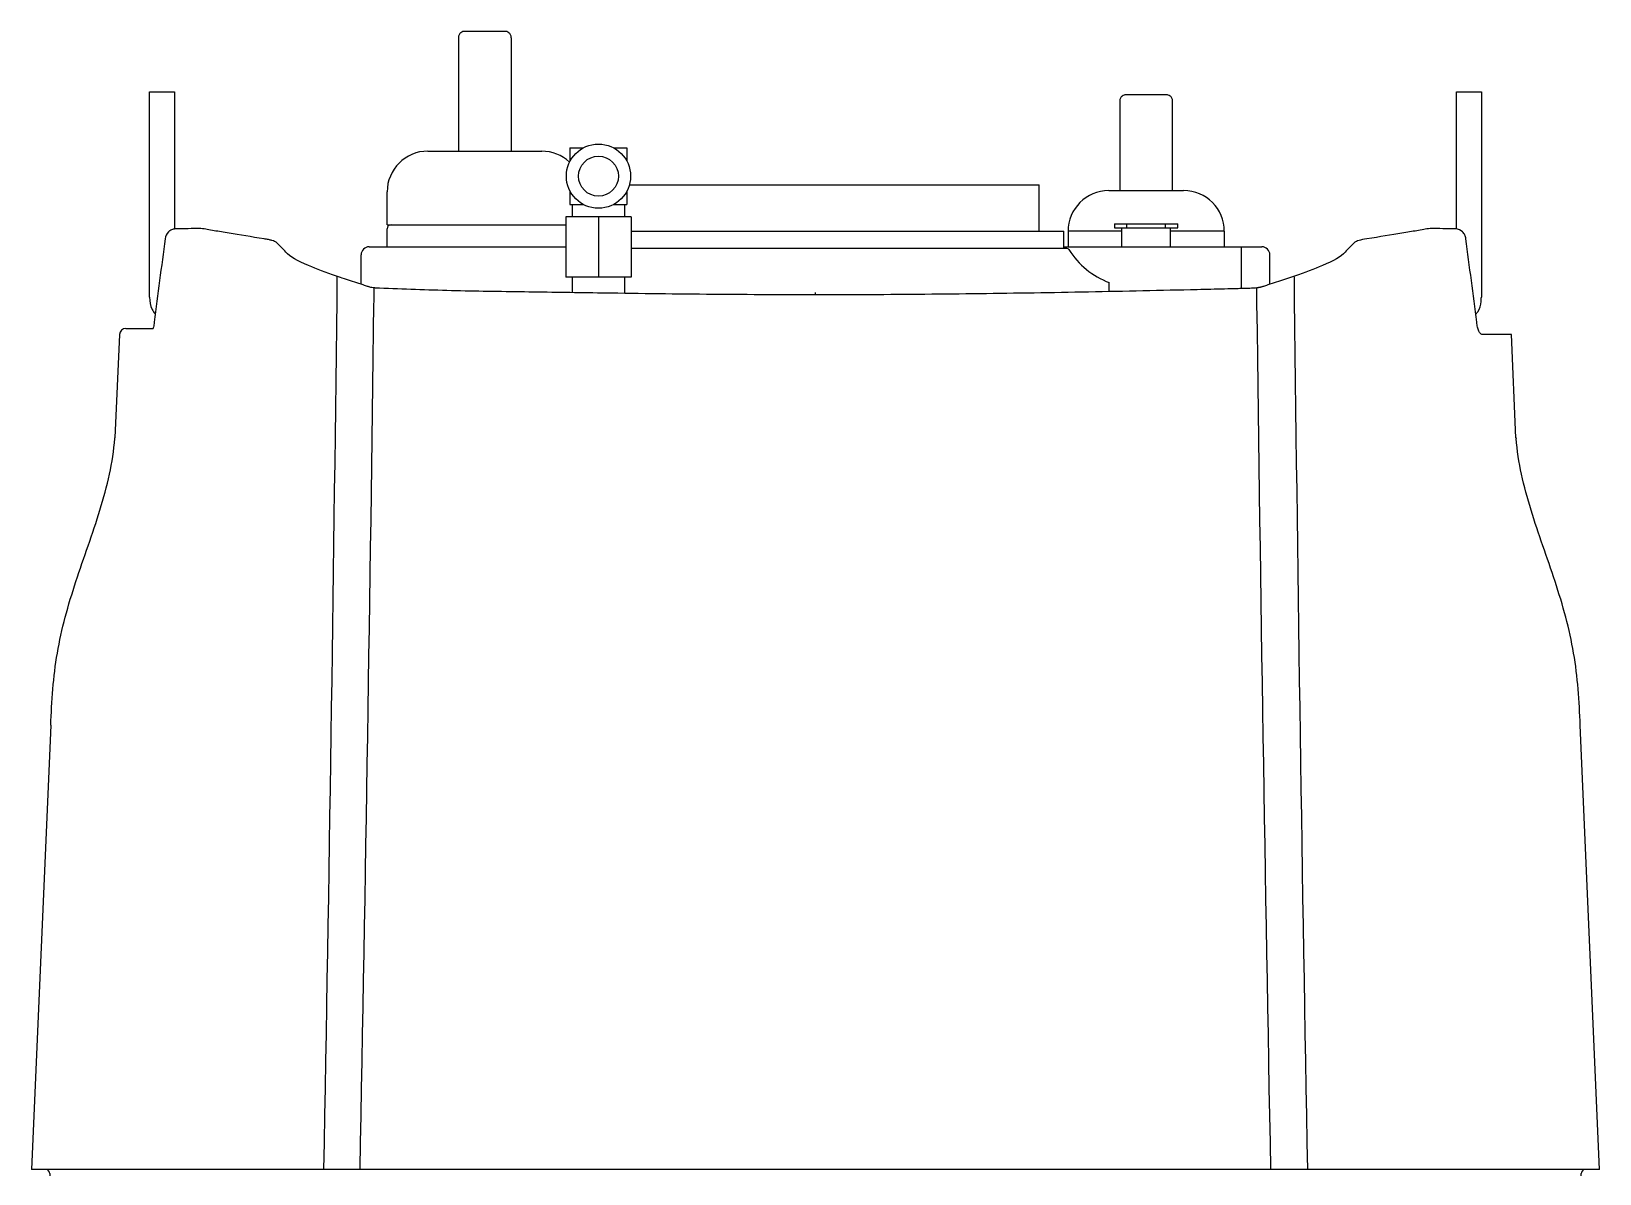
# Model space of a CAD drawing. Extents: x 5 to 346, y -5 to 215.
# Drawn here: x 229.64 to 237.22, y 186.44 to 191.97 of the extents above; entities that cross this region are included whole.
import ezdxf
from ezdxf.enums import TextEntityAlignment as Align

# ---------------------------------------------------------------- set-up
doc = ezdxf.new("R2010")
doc.units = 0
doc.header["$LTSCALE"] = 0.5
doc.header["$MEASUREMENT"] = 0
doc.layers.add('OBJECT', color=7, linetype='CONTINUOUS')
doc.layers.add('RISER', color=7, linetype='CONTINUOUS')
doc.styles.add('ARIAL', font='arial.ttf')

# ---------------------------------------------------------------- blocks, each defined once
blk = doc.blocks.new('ColorSource spot VXT-19 (top)')
at = {"layer": 'RISER'}
for p, q in [((-1.7155, 12.6765), (-1.7155, 12.1281)), ((-1.4891, 12.7078), (-1.6859, 12.7078)), ((-1.4595, 12.6765), (-1.4595, 12.1281)), ((-3.2092, 11.4216), (-3.2092, 12.415)), ((-3.2092, 12.415), (-3.0896, 12.415)), ((-3.0896, 12.415), (-3.0896, 11.7508)), ((1.7109, 12.401), (1.5141, 12.401)), ((3.1146, 11.7514), (3.1146, 12.415)), ((3.1146, 12.415), (3.2342, 12.415)), ((3.2342, 12.415), (3.2342, 11.4216)), ((-1.1753, 12.145), (-1.1753, 12.0793)), ((-1.1753, 12.145), (-1.1096, 12.145)), ((-0.9654, 12.145), (-0.8997, 12.145)), ((-0.8997, 12.145), (-0.8997, 12.0793)), ((-1.8631, 12.1281), (-1.3119, 12.1281)), ((-2.0599, 11.7718), (-2.0599, 11.9312)), ((-1.1753, 11.9352), (-1.1753, 11.8694)), ((-0.8997, 11.9352), (-0.8997, 11.8694)), ((-0.8879, 11.9647), (1.0952, 11.9647)), ((1.0952, 11.7403), (1.0952, 11.9647)), ((1.4314, 11.9371), (1.7936, 11.9371)), ((-1.1753, 11.8694), (-1.1096, 11.8694)), ((-1.1655, 11.8694), (-1.1655, 11.8104)), ((-0.9654, 11.8694), (-0.8997, 11.8694)), ((-0.9095, 11.8104), (-0.9095, 11.8694)), ((-2.0599, 11.7718), (-1.195, 11.7718)), ((-1.195, 11.8104), (-1.195, 11.519)), ((-0.88, 11.8104), (-1.195, 11.8104)), ((-1.0375, 11.8104), (-1.0375, 11.519)), ((-0.88, 11.8104), (-0.88, 11.519)), ((1.459, 11.7763), (1.459, 11.7566)), ((1.459, 11.7763), (1.766, 11.7763)), ((1.5183, 11.7566), (1.5183, 11.7763)), ((1.7067, 11.7566), (1.7067, 11.7763)), ((1.766, 11.7566), (1.766, 11.7763)), ((-3.0855, 11.7517), (-3.087, 11.7516)), ((-2.9607, 11.7542), (-2.9619, 11.7542)), ((-2.0599, 11.6655), (-2.0599, 11.7521)), ((-0.88, 11.7403), (1.2133, 11.7403)), ((1.2133, 11.6573), (1.2133, 11.7403)), ((1.2345, 11.7403), (1.2345, 11.6655)), ((1.4944, 11.7403), (1.2345, 11.7403)), ((1.459, 11.7566), (1.766, 11.7566)), ((1.4944, 11.6655), (1.4944, 11.7566)), ((1.7306, 11.6655), (1.7306, 11.7566)), ((1.9905, 11.7403), (1.7306, 11.7403)), ((1.9905, 11.7403), (1.9905, 11.6655)), ((2.9857, 11.7542), (2.9869, 11.7542)), ((-2.1859, 11.484), (-2.1859, 11.6261)), ((-2.1466, 11.6655), (-1.195, 11.6655)), ((1.229, 11.6573), (-0.88, 11.6573)), ((1.2133, 11.6655), (2.1716, 11.6655)), ((2.0731, 11.4631), (2.0731, 11.6655)), ((2.2109, 11.484), (2.2109, 11.6261)), ((-0.88, 11.519), (-1.195, 11.519)), ((-1.1655, 11.519), (-1.1655, 11.4434)), ((-0.9095, 11.4398), (-0.9095, 11.519)), ((1.4338, 11.4529), (1.4338, 11.4922)), ((0.0125, 11.4327), (0.0125, 11.445)), ((-3.3549, 11.2413), (-3.3767, 10.7411)), ((-3.3249, 11.27), (-3.1927, 11.27)), ((3.3799, 11.2413), (3.2372, 11.2413)), ((3.4017, 10.7411), (3.3799, 11.2413)), ((-3.6875, 9.35), (-3.7814, 7.2)), ((3.8064, 7.2), (3.7125, 9.35)), ((3.8064, 7.2), (-3.7814, 7.2)), ((-3.6917, 7.1803), (-3.6915, 7.17)), ((3.7165, 7.17), (3.7167, 7.1803))]:
    blk.add_line(p, q, dxfattribs=at)
for radius in [0.1555, 0.0965]:
    blk.add_circle((-1.0375, 12.0072), radius, dxfattribs=at)
for centre, radius, start, end in [((-1.8631, 11.9312), 0.1969, 90, 180), ((-1.3119, 11.9312), 0.1969, 46.92395, 90), ((1.4314, 11.7403), 0.1969, 90, 180), ((1.7936, 11.7403), 0.1969, 0, 90), ((-2.0403, 11.7521), 0.0197, 90, 180), ((-2.1466, 11.6261), 0.0394, 90, 180), ((1.229, 11.6455), 0.0118, 32.0214, 90), ((1.5728, 11.8605), 0.3937, 212.0214, 249.31159), ((2.1716, 11.6261), 0.0394, 0, 90), ((-3.3249, 11.24), 0.03, 90, 177.5), ((-3.4517, 10.7443), 0.075, 354.92336, 357.5), ((3.4767, 10.7443), 0.075, 182.5, 185.07664), ((-3.7117, 7.18), 0.02, 1, 90), ((3.7367, 7.18), 0.02, 90, 179)]:
    blk.add_arc(centre, radius, start, end, dxfattribs=at)
for centre, major_axis, start_param, end_param in [((-14.8877, -5.4714), (57.1032, 5.0924), 1.3347, 1.336934), ((14.9127, -5.4714), (57.1032, -5.0924), 1.804659, 1.806893)]:
    blk.add_ellipse(centre, major_axis=major_axis, ratio=0.288809, start_param=start_param, end_param=end_param, dxfattribs=at)
for points, knots in [([(-1.6859, 12.7078), (-1.6887, 12.7076), (-1.6945, 12.7071), (-1.7025, 12.7028), (-1.7084, 12.6971), (-1.7122, 12.6912), (-1.7149, 12.6842), (-1.7153, 12.6791), (-1.7155, 12.6765)], [0, 0, 0, 0, 0.2064536, 0.4421873, 0.572677, 0.7105449, 0.8539408, 1, 1, 1, 1]), ([(-1.4595, 12.6765), (-1.4597, 12.6791), (-1.4601, 12.6842), (-1.4628, 12.6912), (-1.4666, 12.6971), (-1.4725, 12.7028), (-1.4805, 12.7071), (-1.4863, 12.7076), (-1.4891, 12.7078)], [0, 0, 0, 0, 0.146059, 0.289455, 0.427323, 0.557813, 0.793546, 1, 1, 1, 1]), ([(1.5141, 12.401), (1.5113, 12.4008), (1.5052, 12.4003), (1.4974, 12.3962), (1.4916, 12.3907), (1.4877, 12.3851), (1.4851, 12.3784), (1.4847, 12.3734), (1.4845, 12.371)], [0, 0, 0, 0, 0.190821, 0.421957, 0.554349, 0.696575, 0.8463, 1, 1, 1, 1]), ([(1.4845, 12.371), (1.4845, 12.3688), (1.4845, 12.3643), (1.4845, 12.3433), (1.4845, 12.3112), (1.4845, 12.2661), (1.4845, 12.2069), (1.4845, 12.1323), (1.4845, 12.0406), (1.4845, 11.9735), (1.4845, 11.9371)], [0, 0, 0, 0, 0.090859, 0.186378, 0.288154, 0.398144, 0.519323, 0.655898, 0.813742, 1, 1, 1, 1]), ([(1.7405, 12.371), (1.7403, 12.3734), (1.7399, 12.3784), (1.7373, 12.3851), (1.7334, 12.3907), (1.7276, 12.3962), (1.7198, 12.4003), (1.7137, 12.4008), (1.7109, 12.401)], [0, 0, 0, 0, 0.1537, 0.303425, 0.445651, 0.578043, 0.809179, 1, 1, 1, 1]), ([(1.7405, 11.9371), (1.7405, 11.9735), (1.7405, 12.0406), (1.7405, 12.1323), (1.7405, 12.2069), (1.7405, 12.2661), (1.7405, 12.3112), (1.7405, 12.3433), (1.7405, 12.3643), (1.7405, 12.3688), (1.7405, 12.371)], [0, 0, 0, 0, 0.1862584, 0.3441017, 0.4806769, 0.6018563, 0.7118464, 0.8136219, 0.9091414, 1, 1, 1, 1]), ([(-3.0855, 11.7517), (-3.0915, 11.7516), (-3.0975, 11.7502), (-3.1087, 11.7454), (-3.1139, 11.7419), (-3.1272, 11.7289), (-3.133, 11.7168), (-3.1341, 11.7043)], [0, 0, 0, 0, 0.25, 0.25, 0.5, 0.5, 1, 1, 1, 1]), ([(-2.6556, 11.7039), (-2.7176, 11.7135), (-2.774, 11.7227), (-2.8504, 11.7353), (-2.8745, 11.7394), (-2.9198, 11.7471), (-2.941, 11.7507), (-2.9607, 11.7542)], [0, 0, 0, 0, 0.5, 0.5, 0.75, 0.75, 1, 1, 1, 1]), ([(-2.5969, 11.6872), (-2.6004, 11.6903), (-2.6072, 11.6932), (-2.6221, 11.6975), (-2.6278, 11.6988), (-2.6375, 11.7008), (-2.6408, 11.7014), (-2.6479, 11.7027), (-2.6517, 11.7033), (-2.6556, 11.7039)], [0, 0, 0, 0, 0.5, 0.5, 0.75, 0.75, 0.875, 0.875, 1, 1, 1, 1]), ([(-2.5497, 11.6389), (-2.5575, 11.6477), (-2.5653, 11.6561), (-2.5771, 11.6682), (-2.5811, 11.6721), (-2.587, 11.6779), (-2.589, 11.6798), (-2.5929, 11.6835), (-2.5949, 11.6854), (-2.5969, 11.6872)], [0, 0, 0, 0, 0.5, 0.5, 0.75, 0.75, 0.875, 0.875, 1, 1, 1, 1]), ([(2.6219, 11.6871), (2.6198, 11.6853), (2.6179, 11.6835), (2.6139, 11.6798), (2.612, 11.6779), (2.606, 11.6721), (2.6021, 11.6682), (2.5903, 11.6561), (2.5825, 11.6477), (2.5747, 11.6389)], [0, 0, 0, 0, 0.125, 0.125, 0.25, 0.25, 0.5, 0.5, 1, 1, 1, 1]), ([(2.6806, 11.7039), (2.665, 11.7015), (2.6521, 11.6989), (2.6323, 11.6933), (2.6254, 11.6903), (2.6219, 11.6871)], [0, 0, 0, 0, 0.5, 0.5, 1, 1, 1, 1]), ([(2.9857, 11.7542), (2.966, 11.7507), (2.9448, 11.7471), (2.8995, 11.7394), (2.8754, 11.7353), (2.799, 11.7227), (2.7426, 11.7135), (2.6806, 11.7039)], [0, 0, 0, 0, 0.25, 0.25, 0.5, 0.5, 1, 1, 1, 1]), ([(3.1591, 11.7043), (3.1585, 11.7105), (3.1569, 11.7166), (3.1514, 11.728), (3.1478, 11.7332), (3.1344, 11.7463), (3.1226, 11.7514), (3.1105, 11.7517)], [0, 0, 0, 0, 0.25, 0.25, 0.5, 0.5, 1, 1, 1, 1]), ([(-2.1434, 11.4703), (-2.1454, 11.4709), (-2.1471, 11.4714), (-2.1507, 11.4726), (-2.156, 11.4743), (-2.1684, 11.4783), (-2.193, 11.4862), (-2.2136, 11.493), (-2.2542, 11.5064), (-2.2804, 11.5152), (-2.3555, 11.5413), (-2.4011, 11.5582), (-2.4398, 11.5747)], [0, 0, 0, 0, 0.015625, 0.015625, 0.03125, 0.0625, 0.125, 0.25, 0.25, 0.5, 0.5, 1, 1, 1, 1]), ([(2.4648, 11.5747), (2.426, 11.5582), (2.3804, 11.5413), (2.3054, 11.5152), (2.2792, 11.5064), (2.2387, 11.493), (2.2249, 11.4885), (2.204, 11.4817), (2.1935, 11.4783), (2.1811, 11.4743), (2.1757, 11.4726), (2.1721, 11.4714), (2.1704, 11.4709), (2.1684, 11.4703)], [0, 0, 0, 0, 0.5, 0.5, 0.75, 0.75, 0.875, 0.875, 0.9375, 0.96875, 0.984375, 0.984375, 1, 1, 1, 1]), ([(-2.3026, 11.5229), (-2.3027, 11.5189), (-2.3027, 11.5149), (-2.3028, 11.5109), (-2.3032, 11.4763), (-2.3036, 11.4417), (-2.304, 11.4071), (-2.3207, 10.0052), (-2.3414, 8.6028), (-2.3673, 7.2)], [-0.027537, -0.027537, -0.027537, -0.027537, -0.024685, -0.024685, -0.024685, 0, 0, 0, 1, 1, 1, 1]), ([(-2.1907, 7.2), (-2.1639, 8.5966), (-2.1419, 9.9929), (-2.1236, 11.3888), (-2.1233, 11.4147), (-2.123, 11.4406), (-2.1226, 11.4665)], [0, 0, 0, 0, 1, 1, 1, 1.018542, 1.018542, 1.018542, 1.018542]), ([(-2.1215, 11.4663), (-2.1258, 11.4668), (-2.1298, 11.4674), (-2.1371, 11.4688), (-2.1405, 11.4695), (-2.1434, 11.4703)], [0, 0, 0, 0, 0.5, 0.5, 1, 1, 1, 1]), ([(-1.2191, 11.4442), (-1.2781, 11.445), (-1.4549, 11.4475), (-1.7496, 11.4517), (-1.9816, 11.4602), (-2.0975, 11.4644)], [0, 0, 0, 0, 0.200419, 0.600802, 1, 1, 1, 1]), ([(2.1225, 11.4644), (2.1171, 11.4642), (2.1116, 11.4641), (2.1006, 11.4638), (2.0842, 11.4634), (2.046, 11.4624), (2.0131, 11.4616), (1.9475, 11.4599), (1.9037, 11.4588), (1.7723, 11.4557), (1.6847, 11.4537), (1.4216, 11.4479), (1.246, 11.4445), (0.8942, 11.4389), (0.718, 11.4366), (0.3654, 11.4336), (0.189, 11.4327), (0.0125, 11.4327)], [0, 0, 0, 0, 0.007813, 0.007813, 0.015625, 0.03125, 0.0625, 0.0625, 0.125, 0.125, 0.25, 0.25, 0.5, 0.5, 0.75, 0.75, 1, 1, 1, 1]), ([(2.2157, 7.2), (2.1889, 8.5966), (2.1669, 9.9929), (2.1486, 11.3888), (2.1483, 11.4147), (2.148, 11.4406), (2.1476, 11.4665)], [0, 0, 0, 0, 1, 1, 1, 1.018543, 1.018543, 1.018543, 1.018543]), ([(2.3276, 11.5229), (2.3277, 11.5189), (2.3277, 11.5149), (2.3278, 11.5109), (2.3282, 11.4763), (2.3286, 11.4417), (2.329, 11.4071), (2.3457, 10.0052), (2.3664, 8.6028), (2.3923, 7.2)], [-0.027537, -0.027537, -0.027537, -0.027537, -0.024685, -0.024685, -0.024685, 0, 0, 0, 1, 1, 1, 1]), ([(-3.2092, 11.4216), (-3.2076, 11.4009), (-3.2053, 11.3712), (-3.1882, 11.3475), (-3.183, 11.3403)], [0, 0, 0, 0, 0.697316, 1, 1, 1, 1]), ([(0.0125, 11.4327), (-0.1635, 11.4332), (-0.5156, 11.434), (-0.9258, 11.44), (-1.1602, 11.4433), (-1.2191, 11.4442)], [0, 0, 0, 0, 0.428179, 0.856396, 1, 1, 1, 1]), ([(3.2081, 11.3398), (3.2112, 11.3435), (3.2252, 11.3606), (3.2327, 11.3904), (3.2339, 11.4146), (3.2342, 11.4216)], [0, 0, 0, 0, 0.1651155, 0.7581522, 1, 1, 1, 1]), ([(-3.1865, 11.3006), (-3.1875, 11.2921), (-3.189, 11.2841), (-3.1914, 11.2744), (-3.192, 11.2722), (-3.1927, 11.27)], [0, 0, 0, 0, 0.25, 0.25, 0.3309802, 0.3309802, 0.3309802, 0.3309802]), ([(3.2372, 11.2413), (3.2347, 11.2413), (3.2321, 11.2427), (3.2269, 11.2483), (3.2244, 11.2524), (3.2198, 11.2631), (3.2176, 11.2695), (3.214, 11.284), (3.2125, 11.2921), (3.2115, 11.3006)], [0, 0, 0, 0, 0.25, 0.25, 0.5, 0.5, 0.75, 0.75, 1, 1, 1, 1]), ([(-3.6875, 9.35), (-3.6849, 9.4083), (-3.6823, 9.4666), (-3.6725, 9.5831), (-3.6654, 9.6413), (-3.6455, 9.7573), (-3.6327, 9.8153), (-3.6022, 9.9309), (-3.5845, 9.9886), (-3.5278, 10.1615), (-3.4848, 10.2765), (-3.4319, 10.4492), (-3.4162, 10.5068), (-3.3913, 10.6221), (-3.3821, 10.6799), (-3.377, 10.7377)], [0, 0, 0, 0, 0.125, 0.125, 0.25, 0.25, 0.375, 0.375, 0.5, 0.5, 0.75, 0.75, 0.875, 0.875, 1, 1, 1, 1]), ([(3.7125, 9.35), (3.7099, 9.4083), (3.7073, 9.4666), (3.6975, 9.5831), (3.6904, 9.6413), (3.6705, 9.7573), (3.6577, 9.8153), (3.6272, 9.9309), (3.6095, 9.9886), (3.5528, 10.1615), (3.5098, 10.2765), (3.4569, 10.4492), (3.4412, 10.5068), (3.4163, 10.6221), (3.4071, 10.6799), (3.402, 10.7377)], [0, 0, 0, 0, 0.125, 0.125, 0.25, 0.25, 0.375, 0.375, 0.5, 0.5, 0.75, 0.75, 0.875, 0.875, 1, 1, 1, 1])]:
    blk.add_open_spline(points, degree=3, knots=knots, dxfattribs=at)
for points in [[(-3.1341, 11.7043), (-3.1521, 11.5697), (-3.1696, 11.4352), (-3.1865, 11.3006)], [(3.2115, 11.3006), (3.1946, 11.4352), (3.1771, 11.5697), (3.1591, 11.7043)], [(-2.4398, 11.5747), (-2.4929, 11.5973), (-2.532, 11.6188), (-2.5497, 11.6389)], [(2.5747, 11.6389), (2.557, 11.6188), (2.5179, 11.5973), (2.4648, 11.5747)], [(-2.1165, 11.4658), (-2.1182, 11.4659), (-2.1199, 11.4661), (-2.1215, 11.4663)], [(-2.1116, 11.4653), (-2.1132, 11.4654), (-2.1149, 11.4656), (-2.1165, 11.4658)], [(-2.1047, 11.4648), (-2.107, 11.465), (-2.1093, 11.4651), (-2.1116, 11.4653)], [(-2.0975, 11.4644), (-2.0999, 11.4645), (-2.1023, 11.4647), (-2.1047, 11.4648)], [(2.1303, 11.4648), (2.1277, 11.4647), (2.1251, 11.4645), (2.1225, 11.4644)], [(2.1358, 11.4652), (2.134, 11.4651), (2.1322, 11.465), (2.1303, 11.4648)], [(2.1407, 11.4657), (2.1391, 11.4655), (2.1375, 11.4654), (2.1358, 11.4652)], [(2.1541, 11.4674), (2.1499, 11.4667), (2.1455, 11.4662), (2.1407, 11.4657)], [(2.1585, 11.4681), (2.1571, 11.4678), (2.1556, 11.4676), (2.1541, 11.4674)], [(2.1633, 11.4691), (2.1618, 11.4687), (2.1602, 11.4684), (2.1585, 11.4681)], [(2.1684, 11.4703), (2.1668, 11.4699), (2.1651, 11.4695), (2.1633, 11.4691)]]:
    blk.add_open_spline(points, degree=3, dxfattribs=at)
at = {"layer": 'RISER', "color": 1, "style": 'ARIAL'}
blk.add_attdef('DEGREE', text='', height=0.875, dxfattribs=at).set_placement((0.0003, -22.1785), align=Align.CENTER)

msp = doc.modelspace()

# ---------------------------------------------------------------- block references
at = {"layer": 'OBJECT'}
msp.add_blockref('ColorSource spot VXT-19 (top)', (233.4184, 179.2586), dxfattribs=at)

doc.saveas('drawing.dxf')
